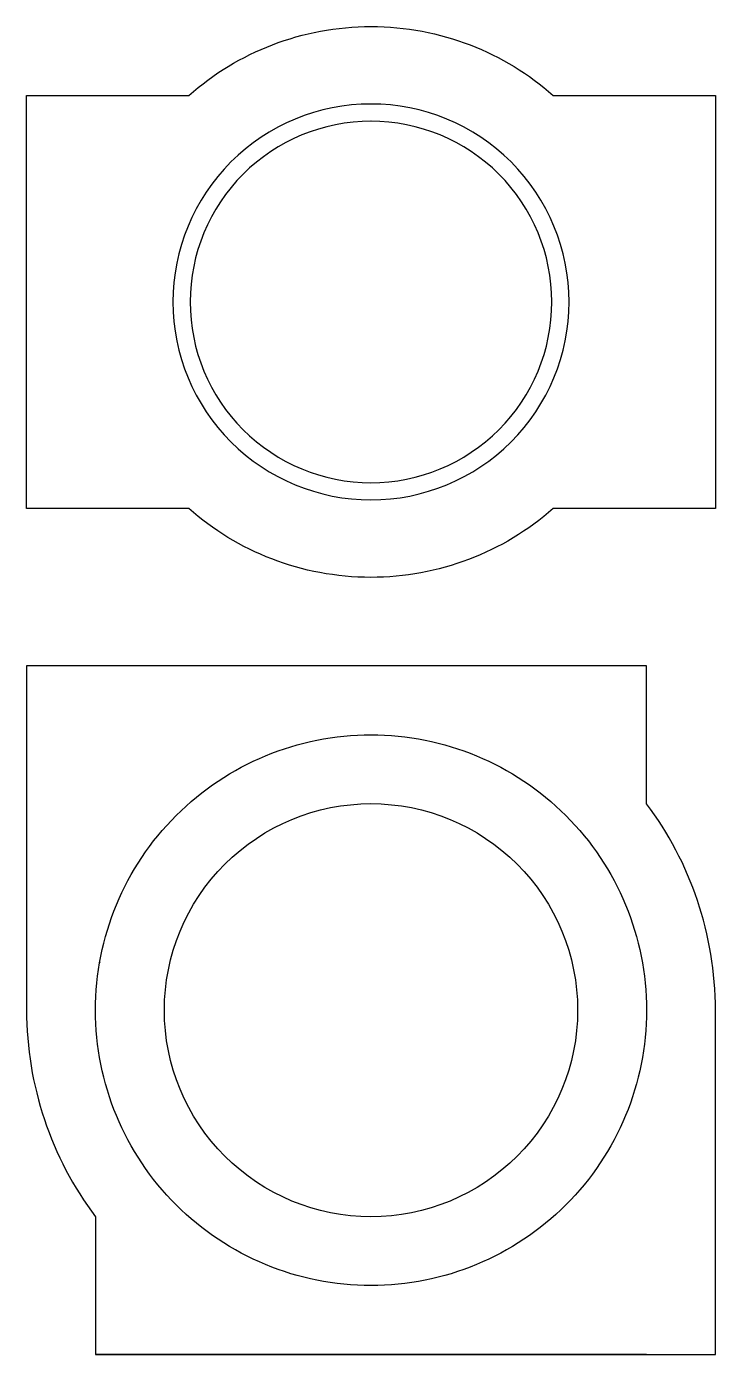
# Model space of a CAD drawing. Extents: x 0.5 to 5.5, y 0.43 to 10.07.
import ezdxf

# ---------------------------------------------------------------- set-up
doc = ezdxf.new("R2010")
doc.units = 0
doc.layers.add('DEFAULT', color=96, linetype='CONTINUOUS')

msp = doc.modelspace()

# ---------------------------------------------------------------- linework, layer by layer
at = {"layer": 'DEFAULT'}
for points in [[(4.3226, 6.5717), (4.2883, 6.5421), (4.2533, 6.5133), (4.2177, 6.4854), (4.1816, 6.4583), (4.1449, 6.432), (4.1077, 6.4066), (4.0699, 6.3821), (4.0316, 6.3585), (3.9929, 6.3357), (3.9536, 6.3138), (3.9139, 6.2929), (3.8737, 6.2728), (3.8331, 6.2536), (3.7921, 6.2354), (3.7506, 6.218), (3.7088, 6.2017), (3.6666, 6.1862), (3.6241, 6.1717), (3.5812, 6.1581), (3.538, 6.1455), (3.4945, 6.1339), (3.4507, 6.1232), (3.4066, 6.1136), (3.3622, 6.1049), (3.3176, 6.0972), (3.2728, 6.0905), (3.2278, 6.0848), (3.1826, 6.0802), (3.1372, 6.0765), (3.0916, 6.0739), (3.0459, 6.0723), (3, 6.0718), (2.9526, 6.0724), (2.9055, 6.074), (2.8586, 6.0767), (2.8121, 6.0805), (2.7658, 6.0854), (2.7199, 6.0913), (2.6743, 6.0982), (2.629, 6.1062), (2.5841, 6.1151), (2.5396, 6.1251), (2.4954, 6.136), (2.4517, 6.1479), (2.4083, 6.1608), (2.3654, 6.1746), (2.3229, 6.1894), (2.2808, 6.2051), (2.2392, 6.2216), (2.198, 6.2391), (2.1574, 6.2575), (2.1172, 6.2768), (2.0775, 6.2969), (2.0383, 6.3179), (1.9997, 6.3397), (1.9616, 6.3623), (1.924, 6.3857), (1.8871, 6.41), (1.8506, 6.435), (1.8148, 6.4608), (1.7796, 6.4874), (1.745, 6.5148), (1.711, 6.5428), (1.6776, 6.5717), (0.5, 6.5718), (0.5, 9.5718), (1.6776, 9.5719), (1.7113, 9.601), (1.7456, 9.6293), (1.7806, 9.6569), (1.8161, 9.6836), (1.8523, 9.7096), (1.889, 9.7347), (1.9263, 9.7591), (1.9641, 9.7826), (2.0024, 9.8052), (2.0413, 9.8271), (2.0807, 9.848), (2.1206, 9.8682), (2.1609, 9.8874), (2.2017, 9.9057), (2.243, 9.9232), (2.2847, 9.9397), (2.3268, 9.9553), (2.3694, 9.97), (2.4123, 9.9837), (2.4556, 9.9965), (2.4993, 10.0083), (2.5433, 10.0192), (2.5877, 10.029), (2.6324, 10.0379), (2.6774, 10.0458), (2.7227, 10.0526), (2.7683, 10.0584), (2.8141, 10.0632), (2.8603, 10.067), (2.9066, 10.0697), (2.9532, 10.0713), (3, 10.0718), (3.0474, 10.0713), (3.0945, 10.0696), (3.1414, 10.0669), (3.1879, 10.0631), (3.2342, 10.0583), (3.2801, 10.0524), (3.3257, 10.0454), (3.371, 10.0375), (3.4159, 10.0285), (3.4604, 10.0186), (3.5046, 10.0076), (3.5483, 9.9957), (3.5917, 9.9828), (3.6346, 9.969), (3.6771, 9.9543), (3.7192, 9.9386), (3.7608, 9.922), (3.802, 9.9045), (3.8427, 9.8861), (3.8828, 9.8669), (3.9225, 9.8468), (3.9617, 9.8258), (4.0004, 9.804), (4.0385, 9.7814), (4.076, 9.7579), (4.113, 9.7337), (4.1494, 9.7086), (4.1853, 9.6828), (4.2205, 9.6562), (4.2552, 9.6289), (4.2892, 9.6008), (4.3225, 9.572), (5.5, 9.5718), (5.5, 6.5718)], [(1, 0.4282), (5.5, 0.4282), (5.5, 2.9282), (5.4995, 2.9797), (5.4979, 3.0311), (5.4953, 3.0823), (5.4916, 3.1333), (5.4869, 3.1841), (5.4812, 3.2347), (5.4745, 3.285), (5.4667, 3.3351), (5.458, 3.3849), (5.4483, 3.4344), (5.4376, 3.4837), (5.4259, 3.5326), (5.4133, 3.5812), (5.3997, 3.6296), (5.3851, 3.6775), (5.3696, 3.7251), (5.3532, 3.7724), (5.3359, 3.8192), (5.3176, 3.8657), (5.2984, 3.9117), (5.2783, 3.9574), (5.2574, 4.0026), (5.2355, 4.0473), (5.2128, 4.0916), (5.1891, 4.1354), (5.1647, 4.1788), (5.1393, 4.2216), (5.1132, 4.2639), (5.0862, 4.3057), (5.0583, 4.347), (5.0296, 4.3877), (5.0002, 4.4279), (5, 5.4282), (1, 5.4282), (0.5, 5.4282), (0.5, 2.9282), (0.5005, 2.8771), (0.5021, 2.8262), (0.5047, 2.7753), (0.5083, 2.7247), (0.5129, 2.6742), (0.5186, 2.624), (0.5252, 2.5739), (0.5329, 2.524), (0.5415, 2.4744), (0.5512, 2.425), (0.5618, 2.3759), (0.5734, 2.327), (0.5859, 2.2784), (0.5994, 2.2302), (0.6139, 2.1822), (0.6293, 2.1346), (0.6457, 2.0873), (0.663, 2.0404), (0.6812, 1.9938), (0.7004, 1.9476), (0.7204, 1.9019), (0.7414, 1.8565), (0.7633, 1.8115), (0.7861, 1.767), (0.8098, 1.723), (0.8343, 1.6794), (0.8597, 1.6363), (0.8861, 1.5937), (0.9132, 1.5516), (0.9413, 1.51), (0.9702, 1.469), (0.9999, 1.4285), (1, 0.4282), (5, 0.4282), (5, 0.4282)]]:
    msp.add_lwpolyline(points, close=True, dxfattribs=at)
for points in [[(3, 9.5093, 0.414214), (1.5625, 8.0718, 0.414214), (3, 6.6343, 0.414214), (4.4375, 8.0718, 0.414214)], [(3, 9.3843, 0.414214), (1.6875, 8.0718, 0.414214), (3, 6.7593, 0.414214), (4.3125, 8.0718, 0.414214)], [(3, 4.9282, -0.414214), (5, 2.9282, -0.414214), (3, 0.9282, -0.414214), (1, 2.9282, -0.414214)], [(1.5, 2.9282, -0.414214), (3, 4.4282, -0.414214), (4.5, 2.9282, -0.414214), (3, 1.4282, -0.414214)]]:
    msp.add_lwpolyline(points, format="xyb", close=True, dxfattribs=at)
for points in [[(1.0308, 3.2776), (1.0301, 3.2734)], [(1.0301, 3.2734), (1.0308, 3.2776)]]:
    msp.add_lwpolyline(points, dxfattribs=at)

doc.saveas('drawing.dxf')
